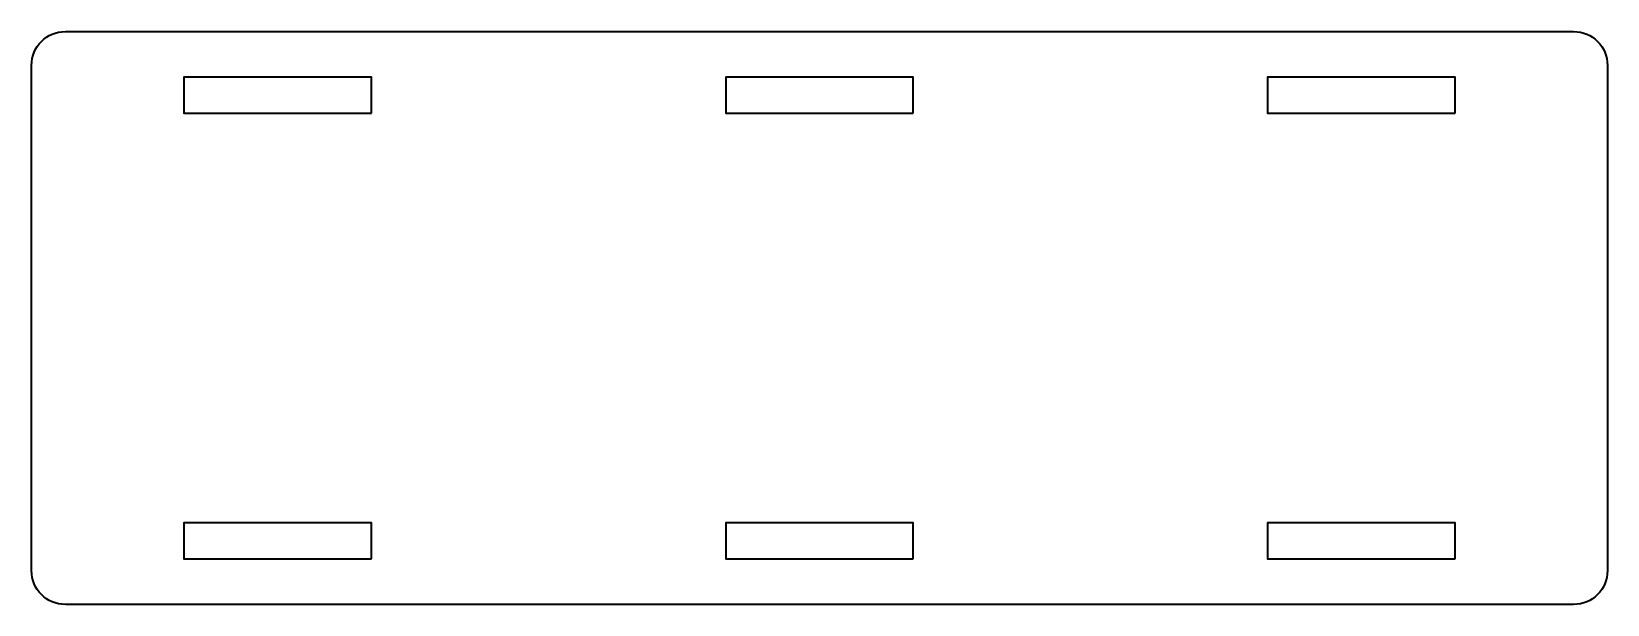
# Model space of a CAD drawing. Header units: inches. Extents: x -3.47 to 2.04, y -9.29 to 0.48.
# Drawn here: x -3.46 to 2.04, y -5.52 to -3.52 of the extents above; entities that cross this region are included whole.
import ezdxf

# ---------------------------------------------------------------- set-up
doc = ezdxf.new("R2010")
doc.units = ezdxf.units.IN
doc.header["$MEASUREMENT"] = 0
doc.layers.add('0_125in 1 napkin holder', color=7, linetype='Continuous', lineweight=0)

msp = doc.modelspace()

# ---------------------------------------------------------------- linework, layer by layer
at = {"layer": '0_125in 1 napkin holder', "color": 22, "lineweight": 35, "true_color": 0xe52421}
for points, knots in [([(1.9189, -3.5189), (1.9189, -3.5189), (-3.3449, -3.5189), (-3.3449, -3.5189), (-3.4101, -3.5189), (-3.463, -3.5718), (-3.463, -3.637), (-3.463, -3.637), (-3.463, -5.4008), (-3.463, -5.4008), (-3.463, -5.466), (-3.4101, -5.5189), (-3.3449, -5.5189), (-3.3449, -5.5189), (1.9189, -5.5189), (1.9189, -5.5189), (1.9842, -5.5189), (2.037, -5.466), (2.037, -5.4008), (2.037, -5.4008), (2.037, -3.637), (2.037, -3.637), (2.037, -3.5718), (1.9842, -3.5189), (1.9189, -3.5189)], [0, 0, 0, 0, 1, 1, 1, 2, 2, 2, 3, 3, 3, 4, 4, 4, 5, 5, 5, 6, 6, 6, 7, 7, 7, 8, 8, 8, 8]), ([(-2.2767, -3.8036), (-2.2767, -3.8036), (-2.9311, -3.8036), (-2.9311, -3.8036), (-2.9311, -3.8036), (-2.9311, -3.6786), (-2.9311, -3.6786), (-2.9311, -3.6786), (-2.2767, -3.6786), (-2.2767, -3.6786), (-2.2767, -3.6786), (-2.2767, -3.8036), (-2.2767, -3.8036)], [0, 0, 0, 0, 1, 1, 1, 2, 2, 2, 3, 3, 3, 4, 4, 4, 4]), ([(-0.3858, -3.8036), (-0.3858, -3.8036), (-1.0401, -3.8036), (-1.0401, -3.8036), (-1.0401, -3.8036), (-1.0401, -3.6786), (-1.0401, -3.6786), (-1.0401, -3.6786), (-0.3858, -3.6786), (-0.3858, -3.6786), (-0.3858, -3.6786), (-0.3858, -3.8036), (-0.3858, -3.8036)], [0, 0, 0, 0, 1, 1, 1, 2, 2, 2, 3, 3, 3, 4, 4, 4, 4]), ([(1.5051, -3.8036), (1.5051, -3.8036), (0.8508, -3.8036), (0.8508, -3.8036), (0.8508, -3.8036), (0.8508, -3.6786), (0.8508, -3.6786), (0.8508, -3.6786), (1.5051, -3.6786), (1.5051, -3.6786), (1.5051, -3.6786), (1.5051, -3.8036), (1.5051, -3.8036)], [0, 0, 0, 0, 1, 1, 1, 2, 2, 2, 3, 3, 3, 4, 4, 4, 4]), ([(-2.2767, -5.3592), (-2.2767, -5.3592), (-2.9311, -5.3592), (-2.9311, -5.3592), (-2.9311, -5.3592), (-2.9311, -5.2342), (-2.9311, -5.2342), (-2.9311, -5.2342), (-2.2767, -5.2342), (-2.2767, -5.2342), (-2.2767, -5.2342), (-2.2767, -5.3592), (-2.2767, -5.3592)], [0, 0, 0, 0, 1, 1, 1, 2, 2, 2, 3, 3, 3, 4, 4, 4, 4]), ([(-0.3858, -5.3592), (-0.3858, -5.3592), (-1.0401, -5.3592), (-1.0401, -5.3592), (-1.0401, -5.3592), (-1.0401, -5.2342), (-1.0401, -5.2342), (-1.0401, -5.2342), (-0.3858, -5.2342), (-0.3858, -5.2342), (-0.3858, -5.2342), (-0.3858, -5.3592), (-0.3858, -5.3592)], [0, 0, 0, 0, 1, 1, 1, 2, 2, 2, 3, 3, 3, 4, 4, 4, 4]), ([(1.5051, -5.3592), (1.5051, -5.3592), (0.8508, -5.3592), (0.8508, -5.3592), (0.8508, -5.3592), (0.8508, -5.2342), (0.8508, -5.2342), (0.8508, -5.2342), (1.5051, -5.2342), (1.5051, -5.2342), (1.5051, -5.2342), (1.5051, -5.3592), (1.5051, -5.3592)], [0, 0, 0, 0, 1, 1, 1, 2, 2, 2, 3, 3, 3, 4, 4, 4, 4])]:
    msp.add_open_spline(points, degree=3, knots=knots, dxfattribs=at)

doc.saveas('drawing.dxf')
